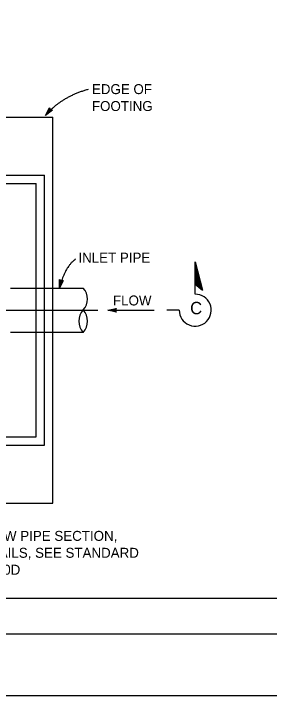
# Model space of a CAD drawing. Extents: x -893 to 867, y -474 to 712.
# Drawn here: x 126.8 to 306.2, y -474 to 5.3 of the extents above; entities that cross this region are included whole.
import ezdxf

# ---------------------------------------------------------------- set-up
doc = ezdxf.new("R2010")
doc.units = 0
for name, color, linetype in [('border_PLOTTING-ELEMENTS', 7, 'Continuous'), ('border_rw_22x34_Cut_Lines', 7, 'Continuous'), ('border_SHEET', 7, 'Continuous'), ('df_DETAIL', 7, 'Continuous'), ('df_DETAIL-anno', 7, 'Continuous'), ('pp_PRESENTATION', 7, 'Continuous')]:
    doc.layers.add(name, color=color, linetype=linetype)

msp = doc.modelspace()

# ---------------------------------------------------------------- linework, layer by layer
at = {"layer": 'border_PLOTTING-ELEMENTS'}
for points in [[(-893.45, -474.04), (866.55, -474.04), (866.55, 711.96), (-893.45, 711.96)], [(-863.45, 668.96), (836.55, 668.96), (836.55, -431.04), (-863.45, -431.04)]]:
    msp.add_lwpolyline(points, close=True, dxfattribs=at)
at = {"layer": 'border_rw_22x34_Cut_Lines'}
msp.add_lwpolyline([(-863.45, 668.96), (836.55, 668.96), (836.55, -431.04), (-863.45, -431.04)], close=True, dxfattribs=at)
at = {"layer": 'border_SHEET'}
msp.add_line((811.55, -406.04), (-813.45, -406.04), dxfattribs=at)
at = {"layer": 'df_DETAIL'}
for p, q in [((-219.23, -67.51), (154.25, -67.51)), ((154.25, -187.68), (154.25, -67.51)), ((-219.23, -108.35), (148.41, -108.35)), ((148.41, -298.14), (148.41, -108.35)), ((-219.23, -114.18), (142.58, -114.18)), ((142.58, -292.3), (142.58, -114.18)), ((124.69, -187.68), (148.41, -187.68)), ((148.41, -187.68), (175.59, -187.68)), ((154.25, -218.8), (154.25, -187.68)), ((112.45, -203.24), (185.89, -203.24)), ((148.41, -218.8), (124.69, -218.79)), ((175.57, -218.81), (148.41, -218.8)), ((154.25, -338.97), (154.25, -218.8)), ((-219.23, -292.3), (142.58, -292.3)), ((-219.23, -298.14), (148.41, -298.14)), ((-219.23, -338.97), (154.25, -338.97))]:
    msp.add_line(p, q, dxfattribs=at)
for centre, radius, start, end in [((167.21, -195.36), 11.36, 317.4025, 42.5047), ((184.17, -210.94), 11.65, 137.3607, 222.4628), ((166.99, -210.93), 11.65, 317.4489, 42.5511)]:
    msp.add_arc(centre, radius, start, end, dxfattribs=at)
at = {"layer": 'df_DETAIL-anno'}
for points in [[(154.01, -62.58), (149.19, -66.24), (152, -60.88), (152.13, -61.27), (150.07, -65.19), (153.61, -62.51), (153.21, -62.45), (150.95, -64.16), (152.26, -61.65), (152.39, -62.04), (151.82, -63.13), (152.8, -62.38), (152.49, -62.33), (152, -60.88), (152.49, -62.33)], [(161.65, -182.25), (158.97, -187.68), (159.09, -181.63), (159.38, -181.92), (159.29, -186.35), (161.26, -182.37), (160.87, -182.49), (159.62, -185.04), (159.67, -182.21), (159.96, -182.49), (159.94, -183.72), (160.48, -182.61), (160.18, -182.71), (159.09, -181.63), (160.18, -182.71)]]:
    msp.add_lwpolyline(points, close=True, dxfattribs=at)
for points in [[(179.13, -47.98), (160.14, -53.28), (149.19, -66.24)], [(170.14, -167.35), (162.53, -173.03), (158.97, -187.68)]]:
    msp.add_open_spline(points, degree=2, dxfattribs=at)
at = {"layer": 'pp_PRESENTATION'}
for p, q in [((254.22, -169.15), (259.3, -189.05)), ((254.22, -191.94), (254.22, -169.15)), ((254.22, -170.79), (258.77, -188.62)), ((254.22, -172.42), (258.25, -188.2)), ((254.22, -174.06), (257.72, -187.77)), ((254.22, -175.7), (257.19, -187.34)), ((254.22, -177.33), (256.67, -186.92)), ((254.22, -178.97), (256.14, -186.49)), ((254.22, -180.61), (255.62, -186.07)), ((254.22, -182.24), (255.09, -185.64)), ((254.22, -183.88), (254.56, -185.22)), ((254.22, -184.94), (259.3, -189.05)), ((192.93, -203.24), (225.37, -203.24)), ((242.97, -203.19), (234.42, -203.19)), ((234.44, -203.24), (234.44, -203.24))]:
    msp.add_line(p, q, dxfattribs=at)
msp.add_lwpolyline([(198.84, -204.56), (192.93, -203.24), (198.84, -201.93), (198.63, -202.28), (194.3, -203.24), (198.63, -204.21), (198.42, -203.86), (195.65, -203.25), (198.42, -202.63), (198.21, -202.98), (197.01, -203.25), (198.21, -203.51), (198.05, -203.24), (198.84, -201.93), (198.05, -203.24)], close=True, dxfattribs=at)
msp.add_arc((254.22, -203.19), 11.25, 179.9995, 90, dxfattribs=at)

# ---------------------------------------------------------------- texts
at = {"layer": 'df_DETAIL-anno'}
for s, height, p in [('EDGE OF', 7, (181.74, -51.26)), ('FOOTING', 7, (181.74, -63.16)), ('INLET PIPE', 7, (172.24, -169.76)), ('FLOW', 7, (196.5, -199.88)), ('OVERFLOW PIPE SECTION,', 7.0004, (75.28, -365.4)), ('FOR DETAILS, SEE STANDARD', 7.0004, (75.28, -377.3)), ('PLAN D140D', 7, (75.28, -389.2))]:
    msp.add_text(s, height=height, dxfattribs=at).set_placement(p)
at = {"layer": 'pp_PRESENTATION'}
msp.add_text('C', height=8.75, dxfattribs=at).set_placement((250.64, -206.09))

doc.saveas('drawing.dxf')
